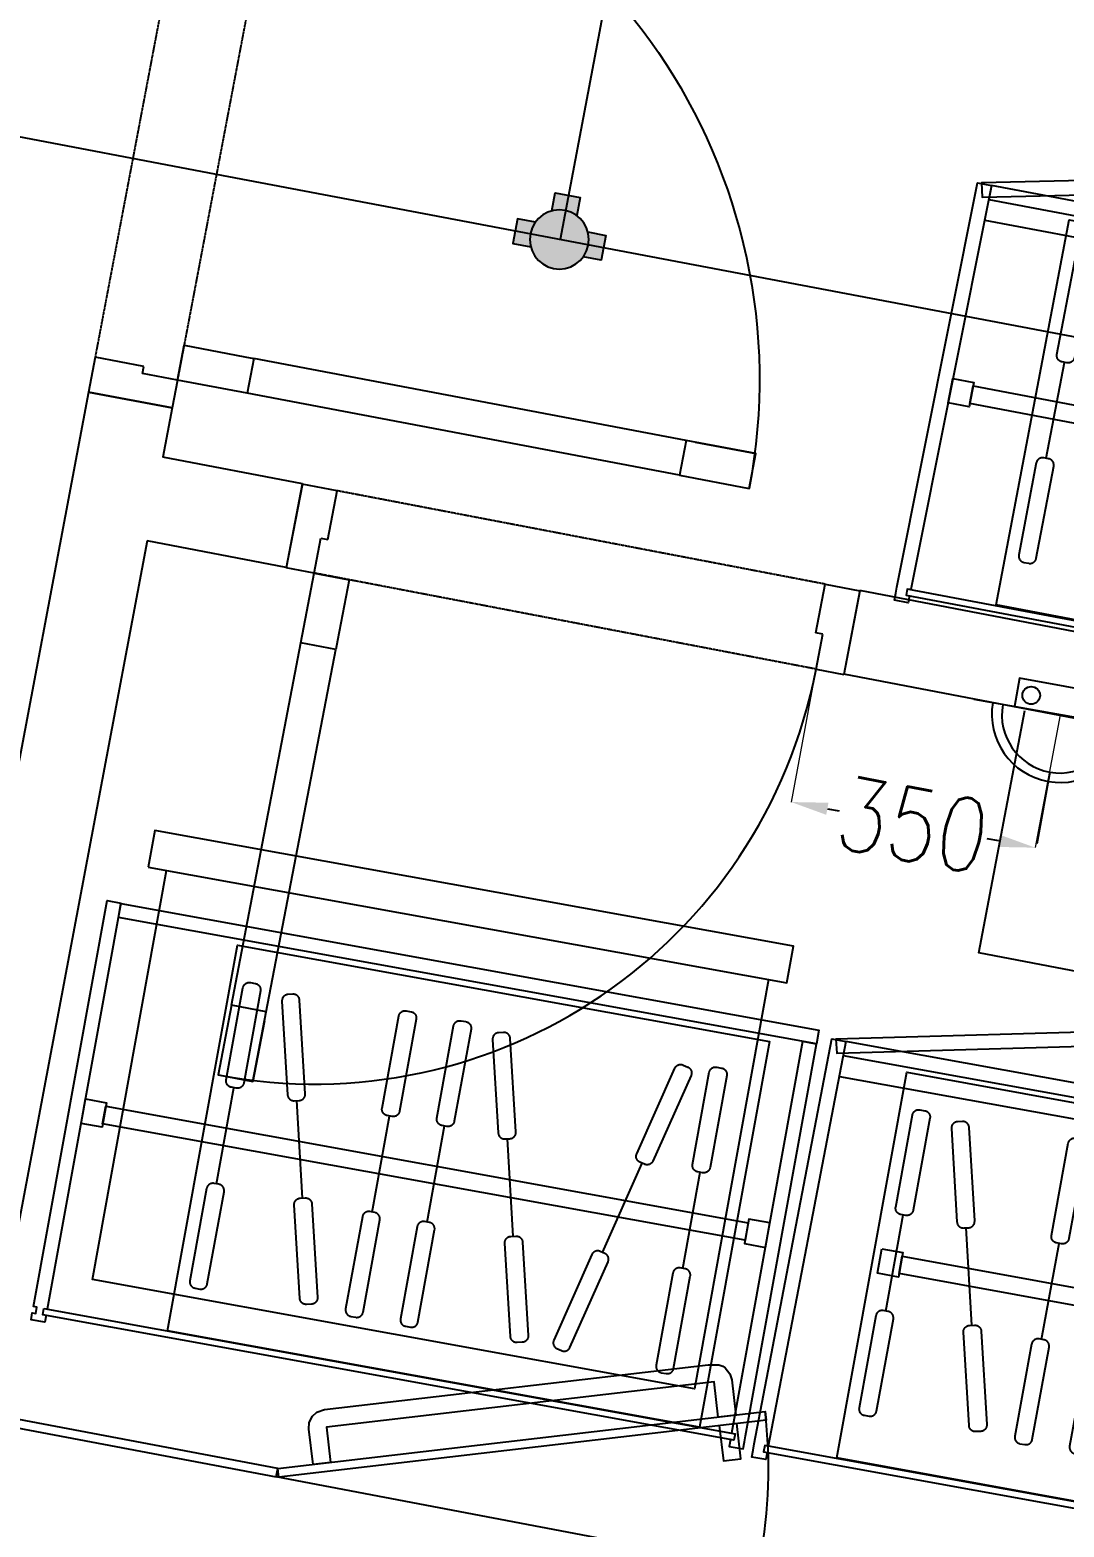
# Model space of a CAD drawing. Extents: x -678889171 to 586587, y -792238163 to 335485.
# Drawn here: x 52596 to 54053, y 41123 to 43233 of the extents above; entities that cross this region are included whole.
import ezdxf
from ezdxf.xclip import XClip

# ---------------------------------------------------------------- set-up
doc = ezdxf.new("R2010")
doc.units = 0
doc.header["$MEASUREMENT"] = 0
doc.header["$XCLIPFRAME"] = 2
doc.set_wipeout_variables(frame=1)
doc.linetypes.add('XR-Typ28 7th to11Th$0$HIDDEN', pattern=[0.375, 0.25, -0.125])
doc.linetypes.add('XR-Typ28 7th to11Th$0$XR-A-TYP-7-8-9-10$0$XR-A-TYP-2-3-4-6-7-8-9-10$0$HIDDEN', pattern=[0.375, 0.25, -0.125])
doc.layers.get('0').update_dxf_attribs({"color": 8})
doc.layers.get('Defpoints').update_dxf_attribs({"color": 252})
for name, color, linetype in [('9TH-FURN$0$A-SITE-PATT', 252, 'Continuous'), ('9TH-FURN$0$XR-A-TYP-7-8-9-10$0$I-FURN', 252, 'Continuous'), ('9TH-FURN$0$XR-A-TYP-7-8-9-10$0$XREF_1BR$0$I-FURN', 252, 'Continuous'), ('E-POW-BLOCK', 4, 'Continuous'), ('powr wire', 4, 'Continuous'), ('XR-A-9TH-FLOOR$0$A-WALL', 252, 'Continuous'), ('XR-A-TYP.furn$0$A-SITE-PATT', 252, 'Continuous'), ('XR-A-TYP.furn$0$XR-A-TYP-3-4-6$0$I-FURN', 252, 'Continuous'), ('XR-A-TYP.furn$0$XR-A-TYP-3-4-6$0$XREF_1BR$0$I-FURN', 252, 'Continuous'), ('XR-Typ28 7th to11Th$0$A-DOOR', 252, 'Continuous'), ('XR-Typ28 7th to11Th$0$A-FLOR-OVHD', 252, 'XR-Typ28 7th to11Th$0$HIDDEN'), ('XR-Typ28 7th to11Th$0$A-WALL', 252, 'Continuous'), ('XR-Typ28 7th to11Th$0$XR-A-TYP-7-8-9-10$0$A-FURN-SANT', 252, 'Continuous'), ('XR-Typ28 7th to11Th$0$XR-A-TYP-7-8-9-10$0$A-GLAZ', 252, 'Continuous'), ('XR-Typ28 7th to11Th$0$XR-A-TYP-7-8-9-10$0$I-FLOR', 252, 'Continuous'), ('XR-Typ28 7th to11Th$0$XR-A-TYP-7-8-9-10$0$I-WC', 252, 'Continuous'), ('XR-Typ28 7th to11Th$0$XR-A-TYP-7-8-9-10$0$XR-A-TYP-2-3-4-6-7-8-9-10$0$A-DOOR', 252, 'Continuous'), ('XR-Typ28 7th to11Th$0$XR-A-TYP-7-8-9-10$0$XR-A-TYP-2-3-4-6-7-8-9-10$0$A-FLOR-OVHD', 252, 'XR-Typ28 7th to11Th$0$XR-A-TYP-7-8-9-10$0$XR-A-TYP-2-3-4-6-7-8-9-10$0$HIDDEN'), ('XR-Typ28 7th to11Th$0$XR-A-TYP-7-8-9-10$0$XREF_3BR$0$I-GLAZ-FULL', 252, 'Continuous'), ('XR-Typ28 7th to11Th$0$XR-A-TYP-7-8-9-10$0$XREF_3BR$0$I-WC', 252, 'Continuous')]:
    doc.layers.add(name, color=color, linetype=linetype)
doc.styles.add('Work$0$E-M.MODUL', font='romans.shx', dxfattribs={"width": 0.8})
doc.dimstyles.new('Work$0$S-DIM', dxfattribs={"dimscale": 500, "dimtxt": 0.2065, "dimasz": 0.104, "dimexe": 0, "dimexo": 0, "dimgap": 0, "dimtad": 0, "dimdec": 0, "dimzin": 0, "dimdsep": 46, "dimtxsty": 'Work$0$E-M.MODUL', "dimcen": 0.25, "dimclrd": 5, "dimclre": 5, "dimclrt": 1, "dimadec": 0, "dimazin": 0, "dimtfac": 1, "dimtdec": 0, "dimtofl": 0, "dimtmove": 0, "dimatfit": 3, "dimfxl": 1, "dimtolj": 1, "dimtzin": 0, "dimlwe": 13, "dimarcsym": 0})

# ---------------------------------------------------------------- blocks, each defined once
blk = doc.blocks.new('SO1 WP')
at = {"layer": 'E-POW-BLOCK'}
h = blk.add_hatch(color=3, dxfattribs=at)
h.dxf.hatch_style = 1
edge = h.paths.add_edge_path()
edge.add_arc((-0.1064, -0.0481), 0.0303, 0, 360)
at = {"layer": 'E-POW-BLOCK', "color": 3}
for p, q in [((0, 0.2), (0, 0.45)), ((-0.3, 0), (0.3, 0))]:
    blk.add_line(p, q, dxfattribs=at)
blk.add_lwpolyline([(0.1593, 0), (-0.1593, 0), (-0.1593, -0.0988), (0.1593, -0.0988)], close=True, dxfattribs=at)
for centre in [(-0.1064, -0.0481), (0.1096, -0.0481)]:
    blk.add_circle(centre, 0.0303, dxfattribs=at)
for centre, radius, start, end in [((0, -0.0028), 0.2353, 0.6833, 179.3167), ((0, 0), 0.2, 0, 180)]:
    blk.add_arc(centre, radius, start, end, dxfattribs=at)
blk = doc.blocks.new('*D3109')
at = {"layer": 'Defpoints', "color": 0, "transparency": 16777216}
for p in [(53703.8, 42332.1), (54047.9, 42267.7), (53668.8, 42144.8)]:
    blk.add_point(p, dxfattribs=at)
at = {"layer": 'powr wire', "color": 5, "lineweight": 13, "transparency": 16777216}
for p, q in [((53703.8, 42332.1), (53668.8, 42144.8)), ((54047.9, 42267.7), (54012.8, 42080.5))]:
    blk.add_line(p, q, dxfattribs=at)
at = {"layer": 'powr wire', "color": 5, "lineweight": -2, "transparency": 16777216}
for p, q in [((53719.9, 42135.3), (53736.4, 42132.2)), ((53961.7, 42090), (53945.2, 42093.1))]:
    blk.add_line(p, q, dxfattribs=at)
at = {"layer": 'powr wire', "color": 5, "transparency": 16777216}
for points in [[(53721.5, 42143.8), (53718.3, 42126.8), (53668.8, 42144.8)], [(53963.3, 42098.5), (53960.1, 42081.5), (54012.8, 42080.5)]]:
    blk.add_solid(points, dxfattribs=at)
at = {"layer": 'powr wire', "color": 1, "lineweight": 40, "transparency": 16777216, "insert": (53840.8, 42112.6), "char_height": 103.25, "attachment_point": 5, "rotation": 349.3979, "style": 'Work$0$E-M.MODUL'}
blk.add_mtext('\\A1;350', dxfattribs=at)
blk = doc.blocks.new('*U2935')
h = blk.add_hatch(color=256)
h.dxf.hatch_style = 1
h.set_gradient(color1=(255, 255, 255), tint=1, name='INVCYLINDER')
h.paths.add_polyline_path([(-30.6, 46.1), (-2.1, 55.3), (4.6, 34.7, 0.225148), (-24, 25.5)])
h = blk.add_hatch(color=256)
h.dxf.hatch_style = 1
h.set_gradient(color1=(255, 255, 255), tint=1, name='INVCYLINDER')
h.paths.add_polyline_path([(33.3, 10.8, 1), (-33.3, -10.8, 1)])
h = blk.add_hatch(color=256)
h.dxf.hatch_style = 1
h.set_gradient(color1=(255, 255, 255), rotation=90, tint=1, name='INVCYLINDER')
h.paths.add_polyline_path([(-46.1, -30.6), (-25.5, -24, -0.111183), (-33.3, -10.8, -0.111183), (-34.7, 4.6), (-55.3, -2.1)])
h = blk.add_hatch(color=256)
h.dxf.hatch_style = 1
h.set_gradient(color1=(255, 255, 255), tint=1, name='INVCYLINDER')
h.paths.add_polyline_path([(2.1, -55.3), (30.6, -46.1), (24, -25.5, -0.225148), (-4.6, -34.7)])
h = blk.add_hatch(color=256)
h.dxf.hatch_style = 1
h.set_gradient(color1=(255, 255, 255), tint=1, name='INVCYLINDER')
h.paths.add_polyline_path([(2.1, -55.3), (30.6, -46.1), (24, -25.5, -0.225148), (-4.6, -34.7)])
for points in [[(-24, 25.5), (-30.6, 46.1), (-2.1, 55.3), (4.6, 34.7)], [(-34.7, 4.6), (-55.3, -2.1), (-46.1, -30.6), (-25.5, -24)], [(-4.6, -34.7), (2.1, -55.3), (30.6, -46.1), (24, -25.5)]]:
    blk.add_lwpolyline(points)
blk.add_circle((0, 0), 35)
blk = doc.blocks.new('*U511')
at = {"layer": '9TH-FURN$0$XR-A-TYP-7-8-9-10$0$XREF_1BR$0$I-FURN'}
for points in [[(-118.8, 5), (-1796.4, 5), (-1796.4, 30), (-118.8, 30)], [(-88.8, 0), (-118.8, 0), (-118.8, 35), (-88.8, 35)]]:
    blk.add_lwpolyline(points, close=True, dxfattribs=at)
blk = doc.blocks.new('9TH-FURN$0$XR-A-TYP-7-8-9-10$0$XREF_1BR$0$A$C0C3539C5')
at = {"layer": '9TH-FURN$0$XR-A-TYP-7-8-9-10$0$XREF_1BR$0$I-FURN', "ltscale": 0.5}
for p, q in [((-0.0688, 0), (0.0688, 0)), ((-0.0688, -0.083), (0.0688, -0.083)), ((-0.0688, -0.1615), (0.0688, -0.1615)), ((-0.0668, -0.2767), (0.0668, -0.2441)), ((-0.0668, -0.4045), (0.0668, -0.4371)), ((-0.0688, -0.5277), (0.0688, -0.5277)), ((-0.0688, -0.6062), (0.0688, -0.6062)), ((-0.0668, -0.7062), (0.0668, -0.7388)), ((-0.0688, -0.8293), (0.0688, -0.8293)), ((-0.0688, -0.9078), (0.0688, -0.9078))]:
    blk.add_line(p, q, dxfattribs=at)
for points in [[(-0.2098, -0.0125, -0.414214), (-0.2188, -0.0035), (-0.2188, 0.0035, -0.414214), (-0.2098, 0.0125), (-0.0778, 0.0125, -0.414214), (-0.0688, 0.0035), (-0.0688, -0.0035, -0.414214), (-0.0778, -0.0125)], [(0.2098, -0.0125, 0.414214), (0.2188, -0.0035), (0.2188, 0.0035, 0.414214), (0.2098, 0.0125), (0.0778, 0.0125, 0.414214), (0.0688, 0.0035), (0.0688, -0.0035, 0.414214), (0.0778, -0.0125)], [(-0.2098, -0.0955, -0.414214), (-0.2188, -0.0865), (-0.2188, -0.0795, -0.414214), (-0.2098, -0.0705), (-0.0778, -0.0705, -0.414214), (-0.0688, -0.0795), (-0.0688, -0.0865, -0.414214), (-0.0778, -0.0955)], [(0.2098, -0.0955, 0.414214), (0.2188, -0.0865), (0.2188, -0.0795, 0.414214), (0.2098, -0.0705), (0.0778, -0.0705, 0.414214), (0.0688, -0.0795), (0.0688, -0.0865, 0.414214), (0.0778, -0.0955)], [(-0.2098, -0.174, -0.414214), (-0.2188, -0.165), (-0.2188, -0.158, -0.414214), (-0.2098, -0.149), (-0.0778, -0.149, -0.414214), (-0.0688, -0.158), (-0.0688, -0.165, -0.414214), (-0.0778, -0.174)], [(0.2098, -0.174, 0.414214), (0.2188, -0.165), (0.2188, -0.158, 0.414214), (0.2098, -0.149), (0.0778, -0.149, 0.414214), (0.0688, -0.158), (0.0688, -0.165, 0.414214), (0.0778, -0.174)], [(0.2067, -0.2228, 0.414214), (0.2133, -0.2119), (0.2117, -0.2051, 0.414214), (0.2008, -0.1985), (0.0726, -0.2298, 0.414214), (0.066, -0.2407), (0.0676, -0.2475, 0.414214), (0.0785, -0.2541)], [(-0.2008, -0.3223, -0.414214), (-0.2117, -0.3157), (-0.2133, -0.3089, -0.414214), (-0.2067, -0.298), (-0.0785, -0.2667, -0.414214), (-0.0676, -0.2733), (-0.066, -0.2801, -0.414214), (-0.0726, -0.291)], [(-0.2008, -0.3589, 0.414214), (-0.2117, -0.3655), (-0.2133, -0.3723, 0.414214), (-0.2067, -0.3832), (-0.0785, -0.4145, 0.414214), (-0.0676, -0.4079), (-0.066, -0.4011, 0.414214), (-0.0726, -0.3902)], [(0.2067, -0.4585, -0.414214), (0.2133, -0.4693), (0.2117, -0.4761, -0.414214), (0.2008, -0.4827), (0.0726, -0.4514, -0.414214), (0.066, -0.4405), (0.0676, -0.4337, -0.414214), (0.0785, -0.4271)], [(-0.2098, -0.5402, -0.414214), (-0.2188, -0.5312), (-0.2188, -0.5242, -0.414214), (-0.2098, -0.5152), (-0.0778, -0.5152, -0.414214), (-0.0688, -0.5242), (-0.0688, -0.5312, -0.414214), (-0.0778, -0.5402)], [(0.2098, -0.5402, 0.414214), (0.2188, -0.5312), (0.2188, -0.5242, 0.414214), (0.2098, -0.5152), (0.0778, -0.5152, 0.414214), (0.0688, -0.5242), (0.0688, -0.5312, 0.414214), (0.0778, -0.5402)], [(-0.2098, -0.6187, -0.414214), (-0.2188, -0.6097), (-0.2188, -0.6027, -0.414214), (-0.2098, -0.5937), (-0.0778, -0.5937, -0.414214), (-0.0688, -0.6027), (-0.0688, -0.6097, -0.414214), (-0.0778, -0.6187)], [(0.2098, -0.6187, 0.414214), (0.2188, -0.6097), (0.2188, -0.6027, 0.414214), (0.2098, -0.5937), (0.0778, -0.5937, 0.414214), (0.0688, -0.6027), (0.0688, -0.6097, 0.414214), (0.0778, -0.6187)], [(-0.2008, -0.6606, 0.414214), (-0.2117, -0.6672), (-0.2133, -0.674, 0.414214), (-0.2067, -0.6849), (-0.0785, -0.7162, 0.414214), (-0.0676, -0.7096), (-0.066, -0.7028, 0.414214), (-0.0726, -0.6919)], [(0.2067, -0.7601, -0.414214), (0.2133, -0.771), (0.2117, -0.7778, -0.414214), (0.2008, -0.7844), (0.0726, -0.7531, -0.414214), (0.066, -0.7422), (0.0676, -0.7354, -0.414214), (0.0785, -0.7288)], [(-0.2098, -0.8418, -0.414214), (-0.2188, -0.8328), (-0.2188, -0.8258, -0.414214), (-0.2098, -0.8168), (-0.0778, -0.8168, -0.414214), (-0.0688, -0.8258), (-0.0688, -0.8328, -0.414214), (-0.0778, -0.8418)], [(0.2098, -0.8418, 0.414214), (0.2188, -0.8328), (0.2188, -0.8258, 0.414214), (0.2098, -0.8168), (0.0778, -0.8168, 0.414214), (0.0688, -0.8258), (0.0688, -0.8328, 0.414214), (0.0778, -0.8418)], [(-0.2098, -0.9203, -0.414214), (-0.2188, -0.9113), (-0.2188, -0.9043, -0.414214), (-0.2098, -0.8953), (-0.0778, -0.8953, -0.414214), (-0.0688, -0.9043), (-0.0688, -0.9113, -0.414214), (-0.0778, -0.9203)], [(0.2098, -0.9203, 0.414214), (0.2188, -0.9113), (0.2188, -0.9043, 0.414214), (0.2098, -0.8953), (0.0778, -0.8953, 0.414214), (0.0688, -0.9043), (0.0688, -0.9113, 0.414214), (0.0778, -0.9203)]]:
    blk.add_lwpolyline(points, format="xyb", close=True, dxfattribs=at)
blk = doc.blocks.new('*U1193')
for p, q in [((-100, -20), (-100, -140)), ((-50, -20), (-100, -20)), ((-50, -90), (-50, -20)), ((750, -90), (750, -20)), ((750, -20), (800, -20)), ((800, -20), (800, -140)), ((-60, -140), (-60, -90)), ((-60, -90), (-50, -90)), ((760, -90), (750, -90)), ((760, -140), (760, -90)), ((-60, -140), (-100, -140)), ((760, -140), (800, -140)), ((710, -860), (710, -240)), ((760, -860), (760, -240))]:
    blk.add_line(p, q)
for points in [[(710, -240), (760, -240), (760, -140), (710, -140), (710, -227)], [(710, -860), (760, -860), (760, -960), (710, -960), (710, -873), (710, -960)]]:
    blk.add_lwpolyline(points, close=True)
blk.add_arc((760, -140), 820, 180, 270)
at = {"layer": 'XR-Typ28 7th to11Th$0$XR-A-TYP-7-8-9-10$0$XR-A-TYP-2-3-4-6-7-8-9-10$0$A-FLOR-OVHD'}
for p, q in [((-50, -20), (750, -20)), ((-60, -140), (760, -140))]:
    blk.add_line(p, q, dxfattribs=at)
blk = doc.blocks.new('*U1198')
for p, q in [((710, 720), (710, 200)), ((760, 720), (760, 200)), ((0, -20), (0, 100)), ((40, 100), (0, 100)), ((40, 100), (40, 50)), ((760, 100), (760, 50)), ((760, 100), (800, 100)), ((800, -20), (800, 100)), ((40, 50), (50, 50)), ((50, 50), (50, -20)), ((750, 50), (750, -20)), ((760, 50), (750, 50)), ((50, -20), (0, -20)), ((750, -20), (800, -20))]:
    blk.add_line(p, q)
for points in [[(710, 720), (760, 720), (760, 820), (710, 820), (710, 733), (710, 820)], [(710, 200), (760, 200), (760, 100), (710, 100), (710, 187)]]:
    blk.add_lwpolyline(points, close=True)
blk.add_arc((760, 100), 720, 90, 180)
at = {"layer": 'XR-Typ28 7th to11Th$0$A-FLOR-OVHD'}
for p, q in [((40, 100), (760, 100)), ((50, -20), (750, -20))]:
    blk.add_line(p, q, dxfattribs=at)
blk = doc.blocks.new('XR-Typ28 7th to11Th')
at = {"layer": 'XR-Typ28 7th to11Th$0$A-WALL'}
for p, q in [((55479.1, 29200.4), (55119.3, 27291)), ((55597, 29178), (55479.1, 29200.4)), ((55597, 29178), (55583.9, 29108.8)), ((55780.5, 29071.1), (55583.9, 29108.8)), ((55780.5, 29071.1), (55757.8, 28952.8)), ((55561.7, 28990.8), (55181.8, 26974.6)), ((55757.9, 28953.3), (55561.7, 28990.8)), ((56566.2, 28920.7), (56543.6, 28802.4)), ((58364.5, 28576.5), (56566.2, 28920.7)), ((58342.2, 28458.6), (56543.6, 28802.9))]:
    blk.add_line(p, q, dxfattribs=at)
at = {"layer": 'XR-Typ28 7th to11Th$0$XR-A-TYP-7-8-9-10$0$A-FURN-SANT', "ltscale": 0.5, "elevation": 0}
blk.add_lwpolyline([(57912.5, 27270.5), (58081.3, 28152.5), (56733.7, 28410.1), (56798.5, 28751.6)], dxfattribs=at)
at = {"layer": 'XR-Typ28 7th to11Th$0$XR-A-TYP-7-8-9-10$0$A-GLAZ', "elevation": 0}
for points in [[(55328.3, 27762.4), (55326.1, 27750.6), (55743.6, 27671.6), (55745.7, 27683.5)], [(55747.2, 27671.5), (55745.8, 27683.4), (56432.7, 27763.6), (56434.1, 27751.7)]]:
    blk.add_lwpolyline(points, close=True, dxfattribs=at)
at = {"layer": 'XR-Typ28 7th to11Th$0$XR-A-TYP-7-8-9-10$0$I-FLOR', "elevation": 0}
blk.add_lwpolyline([(56423, 27542.7), (55743.6, 27671.6)], dxfattribs=at)
at = {"layer": 'XR-Typ28 7th to11Th$0$XR-A-TYP-7-8-9-10$0$I-WC', "elevation": 0}
blk.add_lwpolyline([(56352.3, 27829.7), (56367.4, 27829.7), (56372.8, 27827.5), (56376.3, 27825.2), (56383, 27817), (56385.6, 27808.5), (56391.4, 27758.8), (56366.6, 27755.9), (56360.8, 27805.6), (55814.5, 27741.8), (55820.3, 27692.1), (55795.5, 27689.2), (55789.7, 27738.9), (55790.3, 27748.1), (55794.9, 27757.3), (55800.9, 27762.8), (55811.6, 27766.6)], close=True, dxfattribs=at)
at = {"layer": 'XR-Typ28 7th to11Th$0$XR-A-TYP-7-8-9-10$0$XREF_3BR$0$I-GLAZ-FULL', "elevation": 0}
blk.add_lwpolyline([(56368, 27744), (56373.8, 27694.3), (56398.6, 27697.2), (56392.8, 27746.9)], dxfattribs=at)
at = {"layer": 'XR-Typ28 7th to11Th$0$XR-A-TYP-7-8-9-10$0$XREF_3BR$0$I-GLAZ-FULL'}
blk.add_arc((55742.7, 27683.3, 0), 694.6, 349.3978, 6.6377, dxfattribs=at)
at = {"layer": 'XR-Typ28 7th to11Th$0$A-DOOR', "extrusion": (0, 0, -1), "xscale": -0.9999999999999979, "zscale": -0.9999999999999979, "rotation": 190.8355885887354}
blk.add_blockref('*U1198', (-56562.4, 28900.7), dxfattribs=at)
at = {"layer": 'XR-Typ28 7th to11Th$0$XR-A-TYP-7-8-9-10$0$XR-A-TYP-2-3-4-6-7-8-9-10$0$A-DOOR', "extrusion": (4.53615e-10, 2.67694e-09, -1), "zscale": -1, "rotation": 280.7363181737609}
blk.add_blockref('*U1193', (-55608.5, 29990.1, 0), dxfattribs=at)
blk = doc.blocks.new('*U1614')
at = {"layer": 'XR-A-TYP.furn$0$XR-A-TYP-3-4-6$0$XREF_1BR$0$I-FURN'}
for points in [[(-353.1, 5), (-1796.4, 5), (-1796.4, 30), (-353.1, 30)], [(-323.1, 0), (-353.1, 0), (-353.1, 35), (-323.1, 35)]]:
    blk.add_lwpolyline(points, close=True, dxfattribs=at)
blk = doc.blocks.new('XR-A-TYP.furn$0$XR-A-TYP-3-4-6$0$XREF_1BR$0$A$C0C3539C5')
at = {"layer": 'XR-A-TYP.furn$0$XR-A-TYP-3-4-6$0$XREF_1BR$0$I-FURN', "ltscale": 0.5}
for p, q in [((-0.0688, 0), (0.0688, 0)), ((-0.0688, -0.083), (0.0688, -0.083)), ((-0.0688, -0.1615), (0.0688, -0.1615)), ((-0.0668, -0.2767), (0.0668, -0.2441)), ((-0.0668, -0.4045), (0.0668, -0.4371)), ((-0.0688, -0.5277), (0.0688, -0.5277)), ((-0.0688, -0.6062), (0.0688, -0.6062)), ((-0.0668, -0.7062), (0.0668, -0.7388)), ((-0.0688, -0.8293), (0.0688, -0.8293)), ((-0.0688, -0.9078), (0.0688, -0.9078))]:
    blk.add_line(p, q, dxfattribs=at)
for points in [[(-0.2098, -0.0125, -0.414214), (-0.2188, -0.0035), (-0.2188, 0.0035, -0.414214), (-0.2098, 0.0125), (-0.0778, 0.0125, -0.414214), (-0.0688, 0.0035), (-0.0688, -0.0035, -0.414214), (-0.0778, -0.0125)], [(0.2098, -0.0125, 0.414214), (0.2188, -0.0035), (0.2188, 0.0035, 0.414214), (0.2098, 0.0125), (0.0778, 0.0125, 0.414214), (0.0688, 0.0035), (0.0688, -0.0035, 0.414214), (0.0778, -0.0125)], [(-0.2098, -0.0955, -0.414214), (-0.2188, -0.0865), (-0.2188, -0.0795, -0.414214), (-0.2098, -0.0705), (-0.0778, -0.0705, -0.414214), (-0.0688, -0.0795), (-0.0688, -0.0865, -0.414214), (-0.0778, -0.0955)], [(0.2098, -0.0955, 0.414214), (0.2188, -0.0865), (0.2188, -0.0795, 0.414214), (0.2098, -0.0705), (0.0778, -0.0705, 0.414214), (0.0688, -0.0795), (0.0688, -0.0865, 0.414214), (0.0778, -0.0955)], [(-0.2098, -0.174, -0.414214), (-0.2188, -0.165), (-0.2188, -0.158, -0.414214), (-0.2098, -0.149), (-0.0778, -0.149, -0.414214), (-0.0688, -0.158), (-0.0688, -0.165, -0.414214), (-0.0778, -0.174)], [(0.2098, -0.174, 0.414214), (0.2188, -0.165), (0.2188, -0.158, 0.414214), (0.2098, -0.149), (0.0778, -0.149, 0.414214), (0.0688, -0.158), (0.0688, -0.165, 0.414214), (0.0778, -0.174)], [(0.2067, -0.2228, 0.414214), (0.2133, -0.2119), (0.2117, -0.2051, 0.414214), (0.2008, -0.1985), (0.0726, -0.2298, 0.414214), (0.066, -0.2407), (0.0676, -0.2475, 0.414214), (0.0785, -0.2541)], [(-0.2008, -0.3223, -0.414214), (-0.2117, -0.3157), (-0.2133, -0.3089, -0.414214), (-0.2067, -0.298), (-0.0785, -0.2667, -0.414214), (-0.0676, -0.2733), (-0.066, -0.2801, -0.414214), (-0.0726, -0.291)], [(-0.2008, -0.3589, 0.414214), (-0.2117, -0.3655), (-0.2133, -0.3723, 0.414214), (-0.2067, -0.3832), (-0.0785, -0.4145, 0.414214), (-0.0676, -0.4079), (-0.066, -0.4011, 0.414214), (-0.0726, -0.3902)], [(0.2067, -0.4585, -0.414214), (0.2133, -0.4693), (0.2117, -0.4761, -0.414214), (0.2008, -0.4827), (0.0726, -0.4514, -0.414214), (0.066, -0.4405), (0.0676, -0.4337, -0.414214), (0.0785, -0.4271)], [(-0.2098, -0.5402, -0.414214), (-0.2188, -0.5312), (-0.2188, -0.5242, -0.414214), (-0.2098, -0.5152), (-0.0778, -0.5152, -0.414214), (-0.0688, -0.5242), (-0.0688, -0.5312, -0.414214), (-0.0778, -0.5402)], [(0.2098, -0.5402, 0.414214), (0.2188, -0.5312), (0.2188, -0.5242, 0.414214), (0.2098, -0.5152), (0.0778, -0.5152, 0.414214), (0.0688, -0.5242), (0.0688, -0.5312, 0.414214), (0.0778, -0.5402)], [(-0.2098, -0.6187, -0.414214), (-0.2188, -0.6097), (-0.2188, -0.6027, -0.414214), (-0.2098, -0.5937), (-0.0778, -0.5937, -0.414214), (-0.0688, -0.6027), (-0.0688, -0.6097, -0.414214), (-0.0778, -0.6187)], [(0.2098, -0.6187, 0.414214), (0.2188, -0.6097), (0.2188, -0.6027, 0.414214), (0.2098, -0.5937), (0.0778, -0.5937, 0.414214), (0.0688, -0.6027), (0.0688, -0.6097, 0.414214), (0.0778, -0.6187)], [(-0.2008, -0.6606, 0.414214), (-0.2117, -0.6672), (-0.2133, -0.674, 0.414214), (-0.2067, -0.6849), (-0.0785, -0.7162, 0.414214), (-0.0676, -0.7096), (-0.066, -0.7028, 0.414214), (-0.0726, -0.6919)], [(0.2067, -0.7601, -0.414214), (0.2133, -0.771), (0.2117, -0.7778, -0.414214), (0.2008, -0.7844), (0.0726, -0.7531, -0.414214), (0.066, -0.7422), (0.0676, -0.7354, -0.414214), (0.0785, -0.7288)], [(-0.2098, -0.8418, -0.414214), (-0.2188, -0.8328), (-0.2188, -0.8258, -0.414214), (-0.2098, -0.8168), (-0.0778, -0.8168, -0.414214), (-0.0688, -0.8258), (-0.0688, -0.8328, -0.414214), (-0.0778, -0.8418)], [(0.2098, -0.8418, 0.414214), (0.2188, -0.8328), (0.2188, -0.8258, 0.414214), (0.2098, -0.8168), (0.0778, -0.8168, 0.414214), (0.0688, -0.8258), (0.0688, -0.8328, 0.414214), (0.0778, -0.8418)], [(-0.2098, -0.9203, -0.414214), (-0.2188, -0.9113), (-0.2188, -0.9043, -0.414214), (-0.2098, -0.8953), (-0.0778, -0.8953, -0.414214), (-0.0688, -0.9043), (-0.0688, -0.9113, -0.414214), (-0.0778, -0.9203)], [(0.2098, -0.9203, 0.414214), (0.2188, -0.9113), (0.2188, -0.9043, 0.414214), (0.2098, -0.8953), (0.0778, -0.8953, 0.414214), (0.0688, -0.9043), (0.0688, -0.9113, 0.414214), (0.0778, -0.9203)]]:
    blk.add_lwpolyline(points, format="xyb", close=True, dxfattribs=at)
blk = doc.blocks.new('*U1612')
at = {"layer": 'XR-A-TYP.furn$0$XR-A-TYP-3-4-6$0$XREF_1BR$0$I-FURN'}
for points in [[(-1428, 0), (-1398, 0), (-1398, 35), (-1428, 35)], [(-478, 5), (-1398, 5), (-1398, 30), (-478, 30)], [(-448, 0), (-478, 0), (-478, 35), (-448, 35)]]:
    blk.add_lwpolyline(points, close=True, dxfattribs=at)
blk = doc.blocks.new('XR-A-TYP.furn$0$furn25')
at = {"layer": 'XR-A-TYP.furn$0$XR-A-TYP-3-4-6$0$I-FURN'}
blk.add_line((56537.5, 28236.1, 0), (58208.2, 27933.7, 0), dxfattribs=at)
blk.add_line((56537.5, 28236.1, 0), (58208.2, 27933.7, 0), dxfattribs=at)
at = {"layer": 'XR-A-TYP.furn$0$XR-A-TYP-3-4-6$0$I-FURN', "elevation": 0}
for points in [[(55563.3, 28531.1), (56463.4, 28368), (56472.7, 28419.6), (55572.6, 28582.8)], [(55563.3, 28531.1), (56463.4, 28368), (56472.7, 28419.6), (55572.6, 28582.8)], [(55524.8, 28479.8), (56508.5, 28301.4), (56505, 28281.8), (55521.2, 28460.1)], [(55524.8, 28479.8), (56508.5, 28301.4), (56505, 28281.8), (55521.2, 28460.1)], [(57393, 28293), (57391.8, 28312.9), (56532.3, 28288.6), (56533.5, 28268.7)], [(57393, 28293), (57391.8, 28312.9), (56532.3, 28288.6), (56533.5, 28268.7)], [(56383.8, 27724.4), (56382, 27714.6), (56401.7, 27711), (56403.5, 27720.9), (56403.5, 27720.9), (56405.1, 27729.7), (56405.1, 27729.7), (56505.2, 28281.7), (56485.5, 28285.3), (56385.4, 27733.3), (56390.3, 27732.4), (56388.7, 27723.5)], [(56383.8, 27724.4), (56382, 27714.6), (56401.7, 27711), (56403.5, 27720.9), (56403.5, 27720.9), (56405.1, 27729.7), (56405.1, 27729.7), (56505.2, 28281.7), (56485.5, 28285.3), (56385.4, 27733.3), (56390.3, 27732.4), (56388.7, 27723.5)], [(56435.3, 27705.9), (56433.5, 27696.1), (56413.8, 27699.7), (56415.6, 27709.5), (56415.6, 27709.5), (56417.3, 27718.4), (56417.3, 27718.4), (56526.8, 28288.9), (56546.4, 28285.3), (56436.9, 27714.8), (56432, 27715.7), (56430.4, 27706.8)], [(56435.3, 27705.9), (56433.5, 27696.1), (56413.8, 27699.7), (56415.6, 27709.5), (56415.6, 27709.5), (56417.3, 27718.4), (56417.3, 27718.4), (56526.8, 28288.9), (56546.4, 28285.3), (56436.9, 27714.8), (56432, 27715.7), (56430.4, 27706.8)], [(58217.1, 27982.9), (56546.3, 28285.2), (56542.7, 28265.5), (58213.6, 27963.2)], [(58217.1, 27982.9), (56546.3, 28285.2), (56542.7, 28265.5), (58213.6, 27963.2)], [(55416.2, 27909.1), (56390.3, 27732.3), (56388.7, 27723.4), (55414.6, 27900.2)], [(55416.2, 27909.1), (56390.3, 27732.3), (56388.7, 27723.4), (55414.6, 27900.2)], [(58117.8, 27409.9), (56432, 27715.7), (56430.4, 27706.8), (58116.2, 27401)], [(58117.8, 27409.9), (56432, 27715.7), (56430.4, 27706.8), (58116.2, 27401)]]:
    blk.add_lwpolyline(points, close=True, dxfattribs=at)
for points in [[(56437.5, 28372.6), (56333, 27796), (55484.6, 27949.9), (55589.1, 28526.4)], [(56437.5, 28372.6), (56333, 27796), (55484.6, 27949.9), (55589.1, 28526.4)], [(55419.5, 27899.4), (55417.8, 27889.5), (55398.1, 27893.1), (55399.9, 27902.9), (55404.8, 27902.1), (55406.4, 27910.9), (55401.5, 27911.8), (55505.2, 28484), (55524.9, 28480.4), (55421.1, 27908.2)], [(55419.5, 27899.4), (55417.8, 27889.5), (55398.1, 27893.1), (55399.9, 27902.9), (55404.8, 27902.1), (55406.4, 27910.9), (55401.5, 27911.8), (55505.2, 28484), (55524.9, 28480.4), (55421.1, 27908.2)]]:
    blk.add_lwpolyline(points, dxfattribs=at)
at = {"layer": 'XR-A-TYP.furn$0$XR-A-TYP-3-4-6$0$I-FURN', "extrusion": (-6.457e-11, 1.89156e-11, -1)}
ref = blk.add_blockref('XR-A-TYP.furn$0$XR-A-TYP-3-4-6$0$XREF_1BR$0$A$C0C3539C5', (-56487.7, 28004.4, 0), dxfattribs=dict(at, xscale=1000.000000000001, yscale=1000.000000000001, zscale=-1000.000000000001, rotation=100.275774189257))
XClip(ref).set_block_clipping_path([(-0.2848774801, -0.8602293081), (0.2675332336, -0.0984328915)])
ref = blk.add_blockref('XR-A-TYP.furn$0$XR-A-TYP-3-4-6$0$XREF_1BR$0$A$C0C3539C5', (-56487.7, 28004.4, 0), dxfattribs=dict(at, xscale=1000.000000000001, yscale=1000.000000000001, zscale=-1000.000000000001, rotation=100.275774189257))
XClip(ref).set_block_clipping_path([(-0.2848774801, -0.8602293081), (0.2675332336, -0.0984328915)])
at = {"layer": 'XR-A-TYP.furn$0$XR-A-TYP-3-4-6$0$I-FURN'}
for name, p, rotation in [('*U1612', (55034.1, 28284.2, 0), 169.7242258044895), ('*U1612', (55034.1, 28284.2, 0), 169.7242258044895), ('*U1614', (56279.3, 28051, 0), 169.6689873398926), ('*U1614', (56279.3, 28051, 0), 169.6689873398926)]:
    blk.add_blockref(name, p, dxfattribs=dict(at, rotation=rotation))
at = {"layer": 'XR-A-TYP.furn$0$XR-A-TYP-3-4-6$0$I-FURN', "extrusion": (5.8752e-11, -1.03339e-11, -1)}
ref = blk.add_blockref('XR-A-TYP.furn$0$XR-A-TYP-3-4-6$0$XREF_1BR$0$A$C0C3539C5', (-57430.8, 27824.4, 0), dxfattribs=dict(at, xscale=1000.000000000001, yscale=1000.000000000001, zscale=-1000, rotation=100.3310126538538))
XClip(ref).set_block_clipping_path([(-0.2848774801, -0.8602293081), (0.2675332336, -0.0984328915)])
ref = blk.add_blockref('XR-A-TYP.furn$0$XR-A-TYP-3-4-6$0$XREF_1BR$0$A$C0C3539C5', (-57430.8, 27824.4, 0), dxfattribs=dict(at, xscale=1000.000000000001, yscale=1000.000000000001, zscale=-1000, rotation=100.3310126538538))
XClip(ref).set_block_clipping_path([(-0.2848774801, -0.8602293081), (0.2675332336, -0.0984328915)])
blk = doc.blocks.new('XR-A-TYP.furn')
at = {"layer": 'XR-A-TYP.furn$0$A-SITE-PATT'}
blk.add_blockref('XR-A-TYP.furn$0$furn25', (0, 0), dxfattribs=at)

msp = doc.modelspace()

# ---------------------------------------------------------------- linework, layer by layer
at = {"layer": '9TH-FURN$0$XR-A-TYP-7-8-9-10$0$I-FURN'}
msp.add_line((53941.9, 42964.7, 0), (55646.7, 42643.3, 0), dxfattribs=at)
at = {"layer": '9TH-FURN$0$XR-A-TYP-7-8-9-10$0$I-FURN', "elevation": 0}
for points in [[(54817.2, 43017.4), (54816.2, 43037.4), (53937.1, 43017.3), (53938.1, 42997.3)], [(53835.8, 42435.3), (53834, 42425.4), (53814.3, 42429.2), (53816.2, 42439), (53816.2, 42439), (53817.9, 42447.8), (53817.9, 42447.8), (53931.6, 43017.6), (53951.2, 43013.8), (53837.5, 42444.1), (53832.6, 42445), (53830.9, 42436.2)], [(55656, 42692.4), (53951.1, 43013.7), (53947.3, 42994), (55652.3, 42672.8)], [(55552.4, 42120.2), (53832.6, 42445), (53830.9, 42436.2), (55550.8, 42111.4)]]:
    msp.add_lwpolyline(points, close=True, dxfattribs=at)

# ---------------------------------------------------------------- block references
at = {"layer": '9TH-FURN$0$XR-A-TYP-7-8-9-10$0$I-FURN', "extrusion": (-3.51055e-11, 6.43508e-12, -1)}
ref = msp.add_blockref('9TH-FURN$0$XR-A-TYP-7-8-9-10$0$XREF_1BR$0$A$C0C3539C5', (-54855.9, 42542.1, 0), dxfattribs=dict(at, xscale=1000.000000000001, yscale=1000.000000000001, zscale=-1000, rotation=100.7523556060644))
XClip(ref).set_block_clipping_path([(-0.2848774801, -0.8602293081), (0.2675332336, -0.0984328915)])
at = {"layer": '9TH-FURN$0$XR-A-TYP-7-8-9-10$0$I-FURN', "rotation": 169.2476443876819}
msp.add_blockref('*U511', (53809.5, 42758.2, 0), dxfattribs=at)

# ---------------------------------------------------------------- next in the draw order: block references
at = {"layer": 'XR-A-9TH-FLOOR$0$A-WALL'}
msp.add_blockref('XR-Typ28 7th to11Th', (-2800.4, 13522.1), dxfattribs=at)

# ---------------------------------------------------------------- next in the draw order: block references
at = {"layer": '9TH-FURN$0$A-SITE-PATT'}
msp.add_blockref('XR-A-TYP.furn', (-2800.4, 13522.1), dxfattribs=at)

# ---------------------------------------------------------------- next in the draw order: linework, layer by layer
at = {"color": 240, "true_color": 0xed1f24}
for p, q in [((54253.2, 47735.8), (53343.3, 42937.4, -0.6)), ((52859, 43029.2, 0), (51868.5, 43217.3, -1.3)), ((54523.3, 42713.7, -1.9), (52859, 43029.2, 0))]:
    msp.add_line(p, q, dxfattribs=at)

# ---------------------------------------------------------------- next in the draw order: block references
at = {"layer": 'powr wire', "color": 4, "lineweight": 40, "extrusion": (-0.000870089, 0.00149, 0.999999), "xscale": -1.190039820978154, "yscale": 1.190039820978156, "zscale": 1.190039820978152, "rotation": 97.1568272241242}
msp.add_blockref('*U2935', (53342.2, 42937.6, 17), dxfattribs=at)
at = {"layer": 'powr wire', "color": 4, "lineweight": 40, "xscale": 410.1995351285417, "yscale": 410.1995351285417, "zscale": 410.1995351285417, "rotation": 169.7913161663948}
msp.add_blockref('SO1 WP', (54047.9, 42267.7), dxfattribs=at)

# ---------------------------------------------------------------- next in the draw order: dimensions: what is measured, and where the dimension line sits
at = {"layer": 'powr wire', "color": 4, "lineweight": 40}
dim = msp.add_aligned_dim(p1=(54047.9, 42267.7), p2=(53703.8, 42332.1), distance=190.5, dimstyle='Work$0$S-DIM', dxfattribs=at)
dim.commit()
dim.dimension.update_dxf_attribs({"geometry": '*D3109', "text_midpoint": (53840.8, 42112.6)})

doc.saveas('drawing.dxf')
